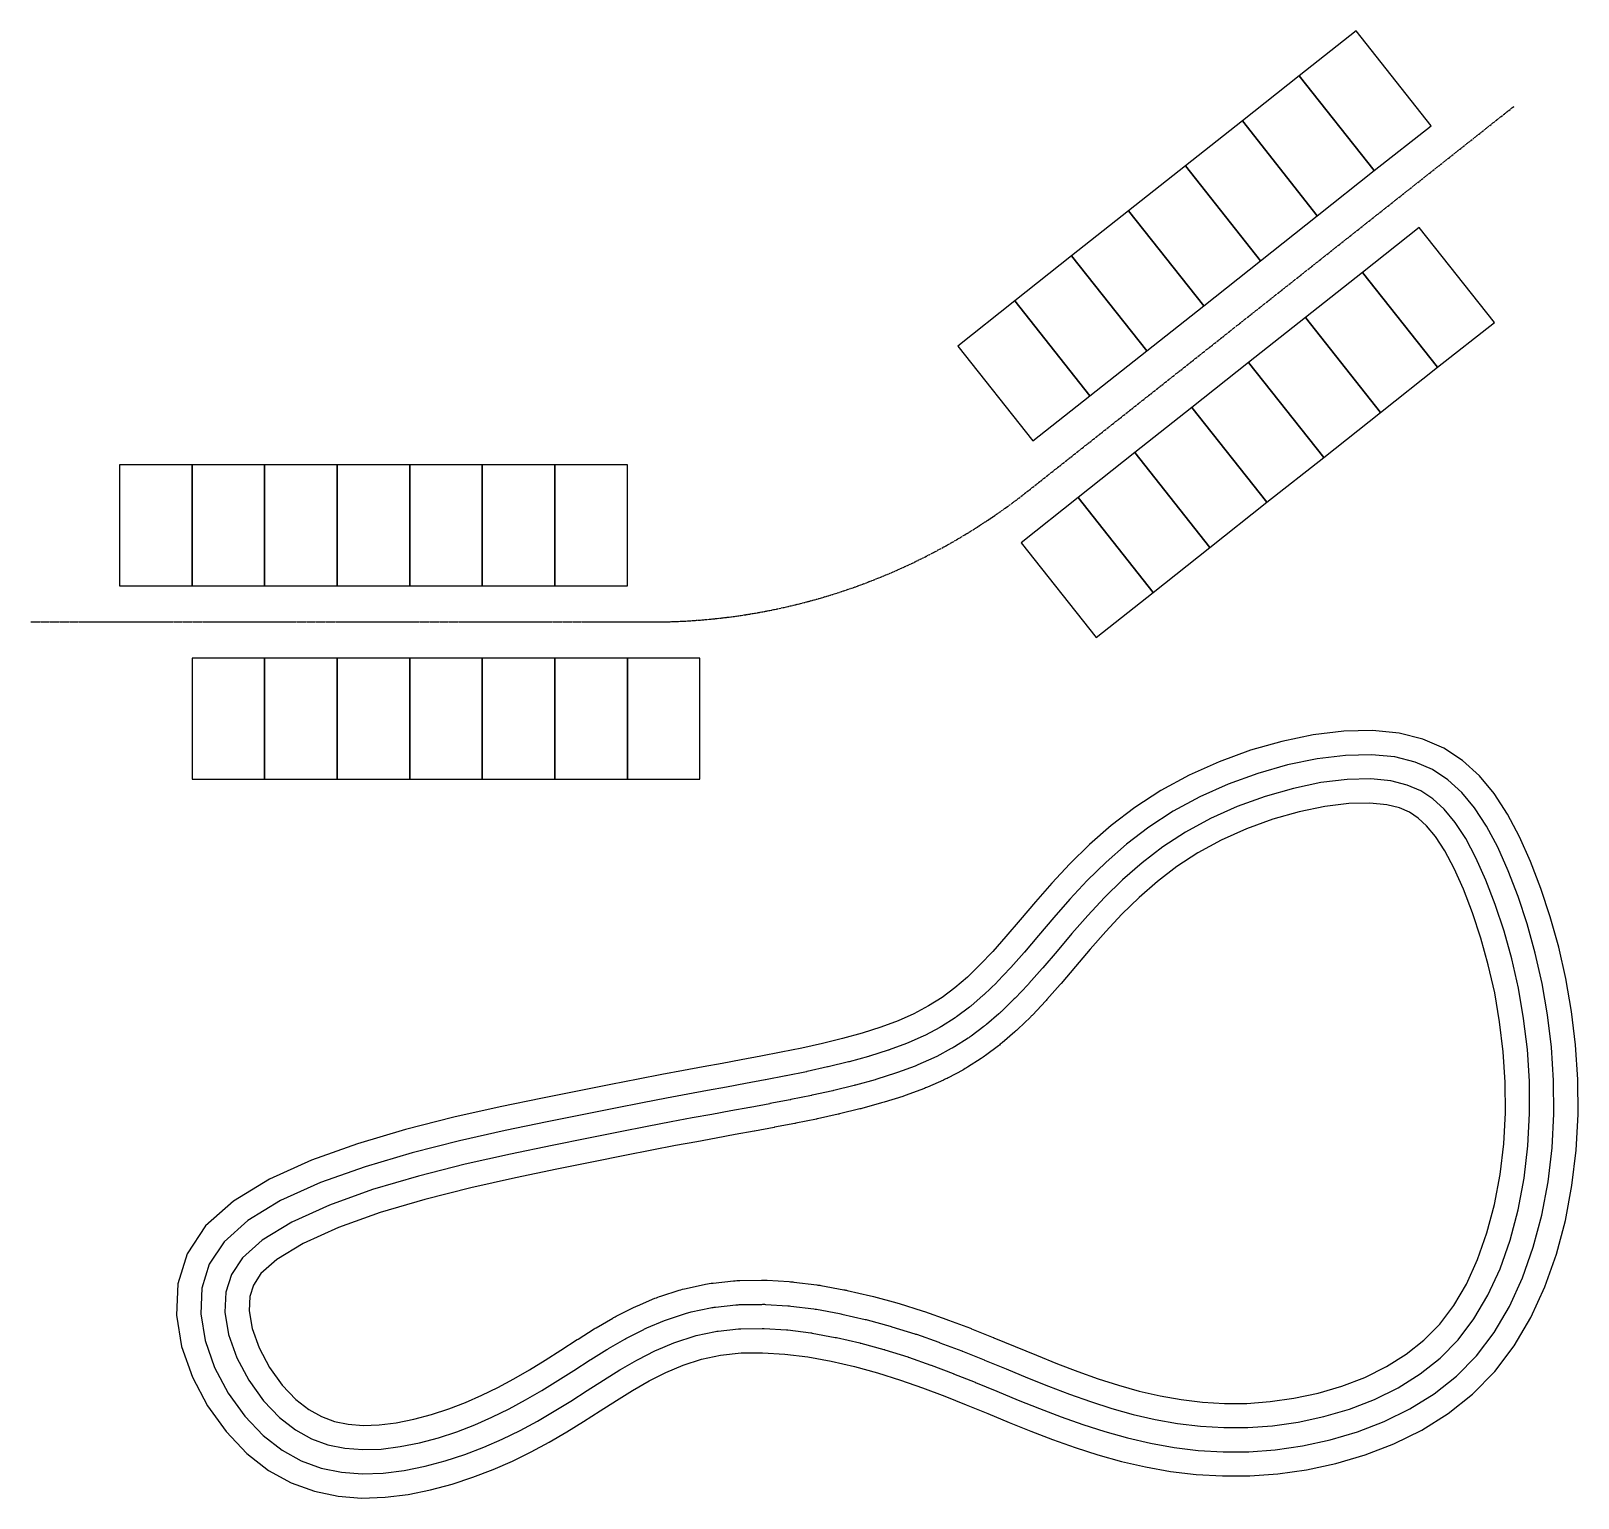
# Model space of a CAD drawing. Header units: inches. Extents: x 847 to 2126, y 687 to 1901.
import ezdxf

# ---------------------------------------------------------------- set-up
doc = ezdxf.new("R2010")
doc.units = ezdxf.units.IN
doc.header["$MEASUREMENT"] = 0
doc.linetypes.add('CENTER', pattern=[2, 1.25, -0.25, 0.25, -0.25])
for name, color, linetype in [('CENTERLINE', 1, 'CENTER'), ('LOTS', 3, 'Continuous'), ('POND', 5, 'Continuous')]:
    doc.layers.add(name, color=color, linetype=linetype)

msp = doc.modelspace()

# ---------------------------------------------------------------- linework, layer by layer
at = {"layer": 'CENTERLINE'}
msp.add_lwpolyline([(846.6, 1411.6), (1360.3, 1411.6, 0.168971), (1670.6, 1519.5), (2073.4, 1838.4)], format="xyb", dxfattribs=at)
at = {"layer": 'LOTS'}
for points in [[(1957.6, 1785), (2004.6, 1822.2), (1942.6, 1900.6), (1895.5, 1863.4)], [(1910.5, 1747.7), (1957.6, 1785), (1895.5, 1863.4), (1848.5, 1826.1)], [(1863.5, 1710.5), (1910.5, 1747.7), (1848.5, 1826.1), (1801.4, 1788.9)], [(1816.5, 1673.2), (1863.5, 1710.5), (1801.4, 1788.9), (1754.4, 1751.7)], [(1769.4, 1636), (1816.5, 1673.2), (1754.4, 1751.7), (1707.3, 1714.4)], [(2009.9, 1622.3), (2056.9, 1659.5), (1994.8, 1737.9), (1947.8, 1700.7)], [(1722.4, 1598.8), (1769.4, 1636), (1707.3, 1714.4), (1660.3, 1677.2)], [(1962.8, 1585), (2009.9, 1622.3), (1947.8, 1700.7), (1900.7, 1663.4)], [(1675.3, 1561.5), (1722.4, 1598.8), (1660.3, 1677.2), (1613.3, 1639.9)], [(1915.8, 1547.8), (1962.8, 1585), (1900.7, 1663.4), (1853.7, 1626.2)], [(1868.7, 1510.6), (1915.8, 1547.8), (1853.7, 1626.2), (1806.7, 1589)], [(1821.7, 1473.3), (1868.7, 1510.6), (1806.7, 1589), (1759.6, 1551.7)], [(1774.6, 1436.1), (1821.7, 1473.3), (1759.6, 1551.7), (1712.6, 1514.5)], [(919.9, 1441.6), (979.9, 1441.6), (979.9, 1541.6), (919.9, 1541.6)], [(979.9, 1441.6), (1039.9, 1441.6), (1039.9, 1541.6), (979.9, 1541.6)], [(1039.9, 1441.6), (1099.9, 1441.6), (1099.9, 1541.6), (1039.9, 1541.6)], [(1099.9, 1441.6), (1159.9, 1441.6), (1159.9, 1541.6), (1099.9, 1541.6)], [(1159.9, 1441.6), (1219.9, 1441.6), (1219.9, 1541.6), (1159.9, 1541.6)], [(1219.9, 1441.6), (1279.9, 1441.6), (1279.9, 1541.6), (1219.9, 1541.6)], [(1279.9, 1441.6), (1339.9, 1441.6), (1339.9, 1541.6), (1279.9, 1541.6)], [(1727.6, 1398.8), (1774.6, 1436.1), (1712.6, 1514.5), (1665.5, 1477.2)], [(979.9, 1281.6), (1039.9, 1281.6), (1039.9, 1381.6), (979.9, 1381.6)], [(1039.9, 1281.6), (1099.9, 1281.6), (1099.9, 1381.6), (1039.9, 1381.6)], [(1099.9, 1281.6), (1159.9, 1281.6), (1159.9, 1381.6), (1099.9, 1381.6)], [(1159.9, 1281.6), (1219.9, 1281.6), (1219.9, 1381.6), (1159.9, 1381.6)], [(1219.9, 1281.6), (1279.9, 1281.6), (1279.9, 1381.6), (1219.9, 1381.6)], [(1279.9, 1281.6), (1339.9, 1281.6), (1339.9, 1381.6), (1279.9, 1381.6)], [(1339.9, 1281.6), (1399.9, 1281.6), (1399.9, 1381.6), (1339.9, 1381.6)]]:
    msp.add_lwpolyline(points, close=True, dxfattribs=at)
at = {"layer": 'POND'}
msp.add_lwpolyline([(991, 911.9), (975.9, 888.8), (968.2, 863.9), (966.9, 838), (971.2, 812), (980.2, 786.7), (992.7, 763), (1008, 741.7), (1025.1, 723.7), (1043.2, 709.6), (1061.9, 699.3), (1081.1, 692.3), (1100.6, 688.2), (1120.1, 686.7), (1139.5, 687.4), (1158.5, 689.8), (1177.1, 693.5), (1195, 698.3), (1212.2, 703.9), (1228.8, 710.3), (1244.8, 717.3), (1260.3, 724.9), (1275.2, 733), (1289.7, 741.4), (1303.7, 750), (1317.4, 758.8), (1330.8, 767.4), (1344.2, 775.8), (1357.8, 783.6), (1371.6, 790.7), (1386, 796.7), (1401.1, 801.6), (1417, 805), (1433.9, 806.8), (1451.7, 807), (1470.2, 805.9), (1489.1, 803.5), (1508.3, 800.1), (1527.6, 795.6), (1546.8, 790.4), (1565.7, 784.4), (1584.1, 778), (1602.3, 771.1), (1620.1, 763.9), (1637.9, 756.6), (1655.6, 749.3), (1673.5, 742.1), (1691.6, 735.1), (1710.1, 728.6), (1729, 722.5), (1748.5, 717.1), (1768.5, 712.5), (1789.1, 708.8), (1810.2, 706.3), (1832.1, 705), (1854.6, 705.1), (1877.8, 706.8), (1901.6, 710.2), (1925.9, 715.4), (1950.1, 722.5), (1973.9, 731.7), (1996.9, 743), (2018.7, 756.7), (2038.9, 772.8), (2057.2, 791.4), (2073.3, 812.6), (2087.1, 836.1), (2098.7, 861.5), (2108.2, 888.4), (2115.7, 916.5), (2121.1, 945.4), (2124.5, 974.7), (2126.1, 1004), (2125.9, 1033), (2124.1, 1061.6), (2120.7, 1089.4), (2116, 1116.5), (2110.1, 1142.6), (2103.2, 1167.5), (2095.4, 1191.1), (2086.9, 1213.3), (2077.7, 1233.9), (2067.7, 1252.7), (2056.7, 1269.6), (2044.5, 1284.4), (2030.7, 1297), (2015.2, 1307.1), (1997.8, 1314.7), (1978.1, 1319.7), (1956.1, 1321.8), (1932.3, 1321.2), (1907.1, 1318.2), (1881.2, 1312.8), (1855.1, 1305.4), (1829.3, 1296), (1804.5, 1284.9), (1781.1, 1272.2), (1759.7, 1258.2), (1740.1, 1243.2), (1722.2, 1227.6), (1705.9, 1211.6), (1691, 1195.6), (1677.3, 1180.1), (1664.7, 1165.2), (1653, 1151.4), (1642, 1139), (1631.5, 1127.8), (1621.1, 1117.8), (1610.8, 1108.9), (1600.2, 1101), (1589, 1093.9), (1576.9, 1087.5), (1563.9, 1081.6), (1549.5, 1076.3), (1534.1, 1071.5), (1517.9, 1067), (1501.2, 1062.9), (1484.1, 1059.1), (1467.1, 1055.6), (1450.2, 1052.4), (1433.9, 1049.3), (1418.2, 1046.4), (1402.6, 1043.6), (1386.2, 1040.5), (1368.5, 1037.2), (1348.7, 1033.4), (1326.1, 1029), (1300, 1023.8), (1269.6, 1017.6), (1234.6, 1010.3), (1196.4, 1001.8), (1156.5, 991.7), (1116.7, 979.9), (1078.6, 966.3), (1043.8, 950.5), (1014, 932.4)], close=True, dxfattribs=at)
for points in [[(1006.3, 898.7), (994.1, 880.2), (988, 860.4), (987, 839.2), (990.7, 817), (998.5, 794.8), (1009.8, 773.6), (1023.5, 754.5), (1038.6, 738.6), (1054.3, 726.4), (1070.2, 717.6), (1086.6, 711.6), (1103.4, 708.1), (1120.5, 706.7), (1137.9, 707.3), (1155.3, 709.5), (1172.6, 713), (1189.3, 717.5), (1205.5, 722.8), (1221.2, 728.8), (1236.4, 735.5), (1251.1, 742.7), (1265.5, 750.4), (1279.4, 758.5), (1293.1, 766.9), (1306.5, 775.6), (1320, 784.2, -0.003839), (1320.2, 784.4), (1333.6, 792.8, -0.008525), (1334.2, 793.1), (1347.8, 800.9, -0.013258), (1348.7, 801.4), (1362.6, 808.5, -0.017844), (1363.9, 809.1), (1378.2, 815.2, -0.021968), (1379.9, 815.8), (1395, 820.6, -0.025217), (1396.9, 821.1), (1412.8, 824.5, -0.026203), (1414.9, 824.9), (1431.8, 826.7, -0.022685), (1433.6, 826.8), (1451.4, 827, -0.018925), (1452.9, 827), (1471.4, 825.9, -0.015941), (1472.6, 825.8), (1491.6, 823.4, -0.013596), (1492.6, 823.2), (1511.8, 819.7, -0.011762), (1512.8, 819.6), (1532, 815.1, -0.010336), (1532.9, 814.9), (1552, 809.7, -0.00924), (1552.8, 809.5), (1571.7, 803.5, -0.008222), (1572.3, 803.3), (1590.8, 796.8, -0.006498), (1591.2, 796.7), (1609.4, 789.8, -0.004462), (1609.7, 789.6), (1627.6, 782.5, -0.002338), (1627.7, 782.4), (1645.5, 775.1), (1663.2, 767.8), (1680.8, 760.7), (1698.6, 753.9), (1716.5, 747.5), (1734.8, 741.7), (1753.4, 736.5), (1772.5, 732.1), (1792, 728.6), (1812, 726.2), (1832.6, 725), (1853.8, 725.1), (1875.7, 726.7), (1898.2, 729.9), (1921, 734.8), (1943.6, 741.4), (1965.8, 750), (1987.1, 760.5), (2007.1, 773), (2025.5, 787.7), (2042.1, 804.5), (2056.7, 823.7), (2069.4, 845.3), (2080.2, 869), (2089.1, 894.3), (2096.1, 920.9), (2101.3, 948.4), (2104.6, 976.4), (2106.1, 1004.5), (2105.9, 1032.3), (2104.2, 1059.7), (2100.9, 1086.5), (2096.4, 1112.6), (2090.7, 1137.7), (2084.1, 1161.7), (2076.5, 1184.4), (2068.4, 1205.7), (2059.7, 1225.2), (2050.5, 1242.6), (2040.6, 1257.7), (2030, 1270.6), (2018.4, 1281.1), (2005.7, 1289.5), (1991.3, 1295.7), (1974.7, 1299.9), (1955.4, 1301.7), (1933.7, 1301.2), (1910.3, 1298.4), (1885.9, 1293.4), (1861.2, 1286.3), (1836.8, 1277.4), (1813.3, 1266.9), (1791.3, 1255), (1771.2, 1241.9), (1752.8, 1227.8), (1735.8, 1212.9), (1720.2, 1197.6), (1705.8, 1182.2), (1692.5, 1167), (1680, 1152.3), (1668.2, 1138.5, -0.004788), (1668, 1138.2), (1657, 1125.7, -0.008188), (1656.5, 1125.2), (1646, 1114.1, -0.01137), (1645.4, 1113.4), (1635, 1103.5, -0.014531), (1634.2, 1102.7), (1623.8, 1093.8, -0.017192), (1622.8, 1092.9), (1612.1, 1085, -0.018837), (1610.9, 1084.1), (1599.7, 1077, -0.019122), (1598.4, 1076.2), (1586.4, 1069.8, -0.018048), (1585.1, 1069.2), (1572, 1063.4, -0.015661), (1570.8, 1062.9), (1556.5, 1057.6, -0.012181), (1555.6, 1057.3), (1540.2, 1052.4, -0.009344), (1539.4, 1052.2), (1523.2, 1047.7, -0.007196), (1522.7, 1047.6), (1505.9, 1043.5, -0.005497), (1505.5, 1043.4), (1488.5, 1039.6, -0.004085), (1488.1, 1039.5), (1471.1, 1036, -0.002838), (1470.9, 1036), (1454, 1032.7, -0.001654), (1453.9, 1032.7), (1437.6, 1029.7, -0.000582), (1437.5, 1029.7), (1421.8, 1026.8), (1406.2, 1023.9), (1389.9, 1020.9), (1372.3, 1017.6), (1352.5, 1013.8), (1330, 1009.4), (1303.9, 1004.2), (1273.6, 998), (1238.8, 990.8), (1201, 982.3), (1161.8, 972.4), (1122.9, 960.9), (1086.1, 947.7), (1053.1, 932.8), (1026, 916.3)], [(1021.5, 885.5), (1012.4, 871.6), (1007.9, 857), (1007.1, 840.4), (1010.1, 822), (1016.9, 802.8), (1026.8, 784.2), (1038.9, 767.3), (1052.1, 753.4), (1065.3, 743.1), (1078.6, 735.8), (1092.1, 730.9), (1106.2, 727.9), (1121, 726.8), (1136.3, 727.3), (1152.1, 729.3), (1168, 732.5), (1183.6, 736.7), (1198.8, 741.6), (1213.6, 747.3), (1227.9, 753.6), (1242, 760.5), (1255.7, 767.9), (1269.2, 775.7), (1282.4, 783.9), (1295.7, 792.4), (1309.1, 801, -0.003839), (1309.6, 801.4), (1323, 809.7, -0.008525), (1324.2, 810.4), (1337.8, 818.2, -0.013258), (1339.6, 819.3), (1353.5, 826.3, -0.017844), (1356.1, 827.5), (1370.5, 833.6, -0.021968), (1373.8, 834.8), (1388.8, 839.6, -0.025217), (1392.7, 840.7), (1408.7, 844.1, -0.026203), (1412.8, 844.8), (1429.7, 846.5, -0.022685), (1433.3, 846.8), (1451.1, 847, -0.018925), (1454.1, 847), (1472.6, 845.8, -0.015941), (1475.1, 845.6), (1494, 843.2, -0.013596), (1496.2, 842.9), (1515.4, 839.4, -0.011762), (1517.2, 839), (1536.5, 834.6, -0.010336), (1538.1, 834.2), (1557.3, 829, -0.00924), (1558.7, 828.5), (1577.7, 822.6, -0.008222), (1578.9, 822.2), (1597.4, 815.7, -0.006498), (1598.4, 815.3), (1616.5, 808.5, -0.004462), (1617.1, 808.2), (1635, 801, -0.002338), (1635.3, 800.9), (1653.1, 793.6), (1670.7, 786.3), (1688.1, 779.3), (1705.5, 772.7), (1722.9, 766.5), (1740.5, 760.8), (1758.3, 755.9), (1776.5, 751.7), (1794.9, 748.4), (1813.8, 746.2), (1833.1, 745), (1853, 745.1), (1873.5, 746.6), (1894.7, 749.6), (1916, 754.2), (1937.2, 760.4), (1957.8, 768.3), (1977.3, 778), (1995.5, 789.4), (2012.1, 802.6), (2026.9, 817.6), (2040, 834.9), (2051.6, 854.6), (2061.6, 876.5), (2070, 900.2), (2076.6, 925.3), (2081.5, 951.4), (2084.7, 978.1), (2086.1, 1005), (2085.9, 1031.6), (2084.2, 1057.9), (2081.1, 1083.6), (2076.8, 1108.7), (2071.3, 1132.8), (2064.9, 1155.9), (2057.7, 1177.7), (2049.9, 1198), (2041.7, 1216.4), (2033.2, 1232.4), (2024.5, 1245.8), (2015.5, 1256.7), (2006.1, 1265.3), (1996.1, 1271.8), (1984.8, 1276.7), (1971.3, 1280.1), (1954.7, 1281.7), (1935.1, 1281.3), (1913.5, 1278.7), (1890.7, 1273.9), (1867.4, 1267.3), (1844.3, 1258.9), (1822.2, 1249), (1801.6, 1237.8), (1782.8, 1225.6), (1765.5, 1212.3), (1749.4, 1198.2), (1734.6, 1183.7), (1720.7, 1168.8), (1707.6, 1153.9), (1695.2, 1139.3), (1683.5, 1125.5, -0.004788), (1683, 1124.9), (1671.9, 1112.5, -0.008188), (1671.1, 1111.5), (1660.5, 1100.4, -0.01137), (1659.3, 1099.1), (1649, 1089.1, -0.014531), (1647.2, 1087.5), (1636.9, 1078.6, -0.017192), (1634.7, 1076.9), (1624.1, 1068.9, -0.018837), (1621.6, 1067.2), (1610.4, 1060.1, -0.019122), (1607.8, 1058.6), (1595.8, 1052.2, -0.018048), (1593.2, 1050.9), (1580.1, 1045.1, -0.015661), (1577.8, 1044.1), (1563.4, 1038.8, -0.012181), (1561.6, 1038.2), (1546.2, 1033.3, -0.009344), (1544.8, 1032.9), (1528.5, 1028.4, -0.007196), (1527.4, 1028.1), (1510.7, 1024, -0.005497), (1509.8, 1023.8), (1492.8, 1020.1, -0.004085), (1492.1, 1019.9), (1475.1, 1016.4, -0.002838), (1474.6, 1016.3), (1457.8, 1013.1, -0.001654), (1457.6, 1013), (1441.3, 1010, -0.000582), (1441.2, 1010), (1425.4, 1007.1), (1409.8, 1004.2), (1393.6, 1001.2), (1376, 997.9), (1356.3, 994.1), (1333.8, 989.7), (1307.8, 984.6), (1277.6, 978.4), (1243.1, 971.2), (1205.7, 962.9), (1167.1, 953.1), (1129.1, 941.9), (1093.6, 929.2), (1062.5, 915.1), (1037.9, 900.2)], [(1036.8, 872.4), (1030.7, 863), (1027.7, 853.5), (1027.2, 841.6), (1029.6, 827), (1035.3, 810.9), (1043.8, 794.7), (1054.4, 780.1), (1065.6, 768.3), (1076.4, 759.9), (1086.9, 754.1), (1097.6, 750.1), (1109, 747.8), (1121.4, 746.8), (1134.7, 747.2), (1148.8, 749), (1163.4, 752), (1178, 755.8), (1192.1, 760.5), (1206, 765.8), (1219.5, 771.8), (1232.8, 778.3), (1245.9, 785.4), (1258.9, 792.9), (1271.8, 800.8), (1284.9, 809.2), (1298.3, 817.8, -0.003839), (1299.1, 818.3), (1312.5, 826.7, -0.008525), (1314.2, 827.7), (1327.8, 835.6, -0.013258), (1330.6, 837.1), (1344.4, 844.1, -0.017844), (1348.3, 845.9), (1362.7, 852, -0.021968), (1367.6, 853.8), (1382.7, 858.7, -0.025217), (1388.5, 860.2), (1404.5, 863.7, -0.026203), (1410.7, 864.6), (1427.6, 866.4, -0.022685), (1433, 866.8), (1450.8, 867, -0.018925), (1455.4, 866.9), (1473.8, 865.8, -0.015941), (1477.6, 865.4), (1496.5, 863.1, -0.013596), (1499.8, 862.6), (1519, 859.1, -0.011762), (1521.7, 858.5), (1541, 854.1, -0.010336), (1543.4, 853.5), (1562.6, 848.2, -0.00924), (1564.7, 847.6), (1583.6, 841.7, -0.008222), (1585.5, 841.1), (1604, 834.6, -0.006498), (1605.5, 834), (1623.6, 827.2, -0.004462), (1624.6, 826.8), (1642.4, 819.6, -0.002338), (1643, 819.4), (1660.7, 812.1), (1678.3, 804.9), (1695.5, 797.9), (1712.4, 791.4), (1729.3, 785.4), (1746.2, 780), (1763.2, 775.3), (1780.4, 771.3), (1797.9, 768.2), (1815.6, 766.1), (1833.7, 765), (1852.3, 765.1), (1871.4, 766.5), (1891.2, 769.3), (1911.1, 773.6), (1930.8, 779.3), (1949.7, 786.6), (1967.6, 795.5), (1984, 805.8), (1998.7, 817.5), (2011.8, 830.7), (2023.4, 846), (2033.8, 863.8), (2043.1, 884), (2050.8, 906.1), (2057.1, 929.7), (2061.7, 954.5), (2064.7, 979.9), (2066.1, 1005.4), (2065.9, 1030.9), (2064.3, 1056), (2061.3, 1080.7), (2057.2, 1104.7), (2051.9, 1127.9), (2045.8, 1150.1), (2038.9, 1171), (2031.4, 1190.4), (2023.7, 1207.6), (2016, 1222.2), (2008.3, 1234), (2000.9, 1242.9), (1993.8, 1249.4), (1986.6, 1254.2), (1978.4, 1257.7), (1967.9, 1260.4), (1953.9, 1261.7), (1936.6, 1261.3), (1916.8, 1258.9), (1895.5, 1254.5), (1873.6, 1248.3), (1851.8, 1240.3), (1831, 1231), (1811.8, 1220.6), (1794.3, 1209.2), (1778.2, 1196.8), (1763.1, 1183.6), (1748.9, 1169.7), (1735.5, 1155.4), (1722.7, 1140.8), (1710.4, 1126.4), (1698.7, 1112.5, -0.004788), (1697.9, 1111.7), (1686.9, 1099.2, -0.008188), (1685.6, 1097.8), (1675.1, 1086.6, -0.01137), (1673.2, 1084.7), (1662.9, 1074.7, -0.014531), (1660.3, 1072.4), (1649.9, 1063.5, -0.017192), (1646.7, 1060.9), (1636.1, 1052.9, -0.018837), (1632.4, 1050.4), (1621.2, 1043.2, -0.019122), (1617.2, 1040.9), (1605.2, 1034.5, -0.018048), (1601.3, 1032.6), (1588.2, 1026.8, -0.015661), (1584.7, 1025.4), (1570.4, 1020.1, -0.012181), (1567.6, 1019.1), (1552.2, 1014.3, -0.009344), (1550.1, 1013.6), (1533.9, 1009.1, -0.007196), (1532.2, 1008.7), (1515.4, 1004.6, -0.005497), (1514.2, 1004.3), (1497.1, 1000.5, -0.004085), (1496.2, 1000.3), (1479.1, 996.8, -0.002838), (1478.4, 996.7), (1461.6, 993.5, -0.001654), (1461.2, 993.4), (1444.9, 990.3, -0.000582), (1444.8, 990.3), (1429.1, 987.4), (1413.4, 984.6), (1397.2, 981.6), (1379.7, 978.3), (1360.1, 974.5), (1337.7, 970.1), (1311.8, 964.9), (1281.6, 958.8), (1247.3, 951.7), (1210.3, 943.4), (1172.4, 933.8), (1135.3, 922.9), (1101.1, 910.6), (1071.8, 897.3), (1049.9, 884)]]:
    msp.add_lwpolyline(points, format="xyb", close=True, dxfattribs=at)

doc.saveas('drawing.dxf')
